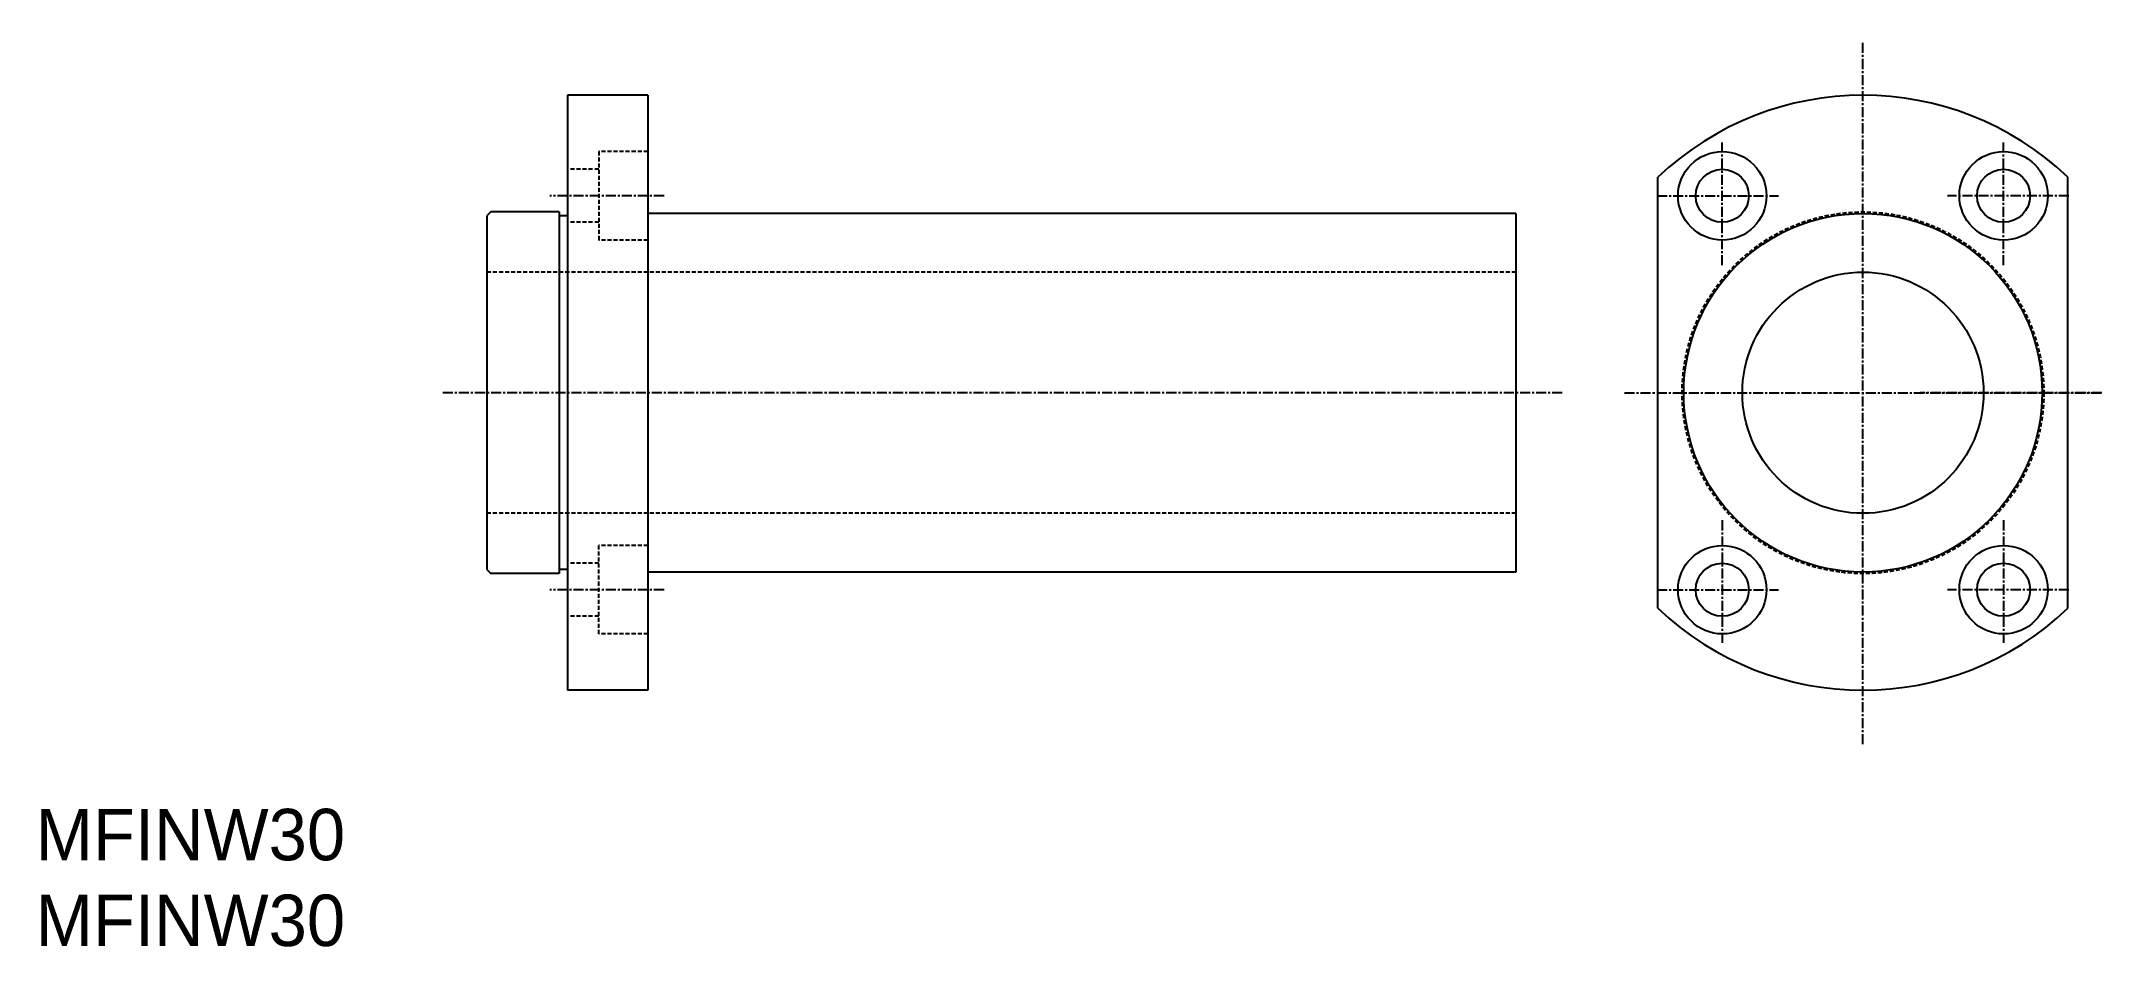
# Model space of a CAD drawing. Extents: x 11 to 267, y 10 to 123.
import ezdxf

# ---------------------------------------------------------------- set-up
doc = ezdxf.new("R2010")
doc.units = 0
doc.linetypes.add('CENTER', pattern=[2, 1.25, -0.25, 0.25, -0.25])
doc.linetypes.add('DASHED', pattern=[0.75, 0.5, -0.25])
doc.layers.get('0').update_dxf_attribs({"linetype": 'CONTINUOUS'})
doc.layers.add('CENTER', color=1, linetype='CENTER')

msp = doc.modelspace()

# ---------------------------------------------------------------- linework, layer by layer
at = {"color": 7, "linetype": 'CONTINUOUS'}
for p, q in [((76.15, 115.83), (76.15, 41.83)), ((86.15, 115.83), (76.15, 115.83)), ((86.15, 115.83), (86.15, 41.83)), ((211.82, 52.02), (211.82, 105.64)), ((262.82, 52.02), (262.82, 105.64)), ((66.65, 101.33), (66.15, 100.83)), ((66.15, 100.83), (66.15, 56.83)), ((75.15, 101.33), (66.65, 101.33)), ((75.15, 101.33), (75.15, 56.33)), ((76.15, 100.83), (75.15, 100.83)), ((194.15, 101.13), (86.15, 101.13)), ((194.15, 101.13), (194.15, 56.53)), ((66.15, 93.83), (66.15, 93.83)), ((66.15, 56.83), (66.65, 56.33)), ((76.15, 56.83), (75.15, 56.83)), ((194.15, 56.53), (86.15, 56.53)), ((86.15, 56.53), (86.15, 56.53)), ((75.15, 56.33), (66.65, 56.33)), ((86.15, 41.83), (76.15, 41.83))]:
    msp.add_line(p, q, dxfattribs=at)
at = {"color": 3, "linetype": 'DASHED'}
for p, q in [((86.15, 108.83), (80.05, 108.83)), ((80.05, 108.83), (80.05, 97.83)), ((80.05, 106.63), (76.15, 106.63)), ((80.05, 100.03), (76.15, 100.03)), ((86.15, 97.83), (80.05, 97.83)), ((194.15, 93.83), (66.15, 93.83)), ((194.15, 63.83), (66.15, 63.83)), ((86.15, 59.83), (80.05, 59.83)), ((80.05, 48.83), (80.05, 59.83)), ((80.05, 57.63), (76.15, 57.63)), ((80.05, 51.03), (76.15, 51.03)), ((86.15, 48.83), (80.05, 48.83))]:
    msp.add_line(p, q, dxfattribs=at)
at = {"color": 7, "linetype": 'CONTINUOUS'}
for centre, radius in [((219.82, 103.33), 5.5), ((254.82, 103.33), 5.5), ((219.82, 103.33), 3.3), ((254.82, 103.33), 3.3), ((237.32, 78.83), 22.3), ((237.32, 78.83), 15), ((219.82, 54.33), 5.5), ((254.82, 54.33), 5.5), ((219.82, 54.33), 3.3), ((254.82, 54.33), 3.3)]:
    msp.add_circle(centre, radius, dxfattribs=at)
at = {"color": 3, "linetype": 'DASHED'}
msp.add_circle((237.32, 78.83), 22.5, dxfattribs=at)
at = {"color": 7, "linetype": 'CONTINUOUS'}
for start, end in [(46.434, 133.566), (226.434, 313.566)]:
    msp.add_arc((237.32, 78.83), 37, start, end, dxfattribs=at)
at = {"layer": 'CENTER', "color": 1, "linetype": 'CENTER'}
for p, q in [((237.32, 35.1), (237.32, 122.56)), ((219.82, 94.7), (219.82, 110.17)), ((254.82, 94.7), (254.82, 110.17)), ((88.18, 103.33), (73.96, 103.33)), ((211.7, 103.33), (226.8, 103.33)), ((262.94, 103.33), (247.84, 103.33)), ((199.91, 78.83), (60.48, 78.83)), ((207.66, 78.83), (267.03, 78.83)), ((267.03, 78.83), (244.44, 78.83)), ((219.82, 62.96), (219.82, 47.49)), ((254.82, 62.96), (254.82, 47.49)), ((88.18, 54.33), (73.96, 54.33)), ((211.7, 54.33), (226.8, 54.33)), ((262.94, 54.33), (247.84, 54.33))]:
    msp.add_line(p, q, dxfattribs=at)

# ---------------------------------------------------------------- texts
at = {"color": 7, "linetype": 'CONTINUOUS'}
for p in [(10, 20.67), (10, 10)]:
    msp.add_text('MFINW30', height=6.4, dxfattribs=at).set_placement(p)

doc.saveas('drawing.dxf')
